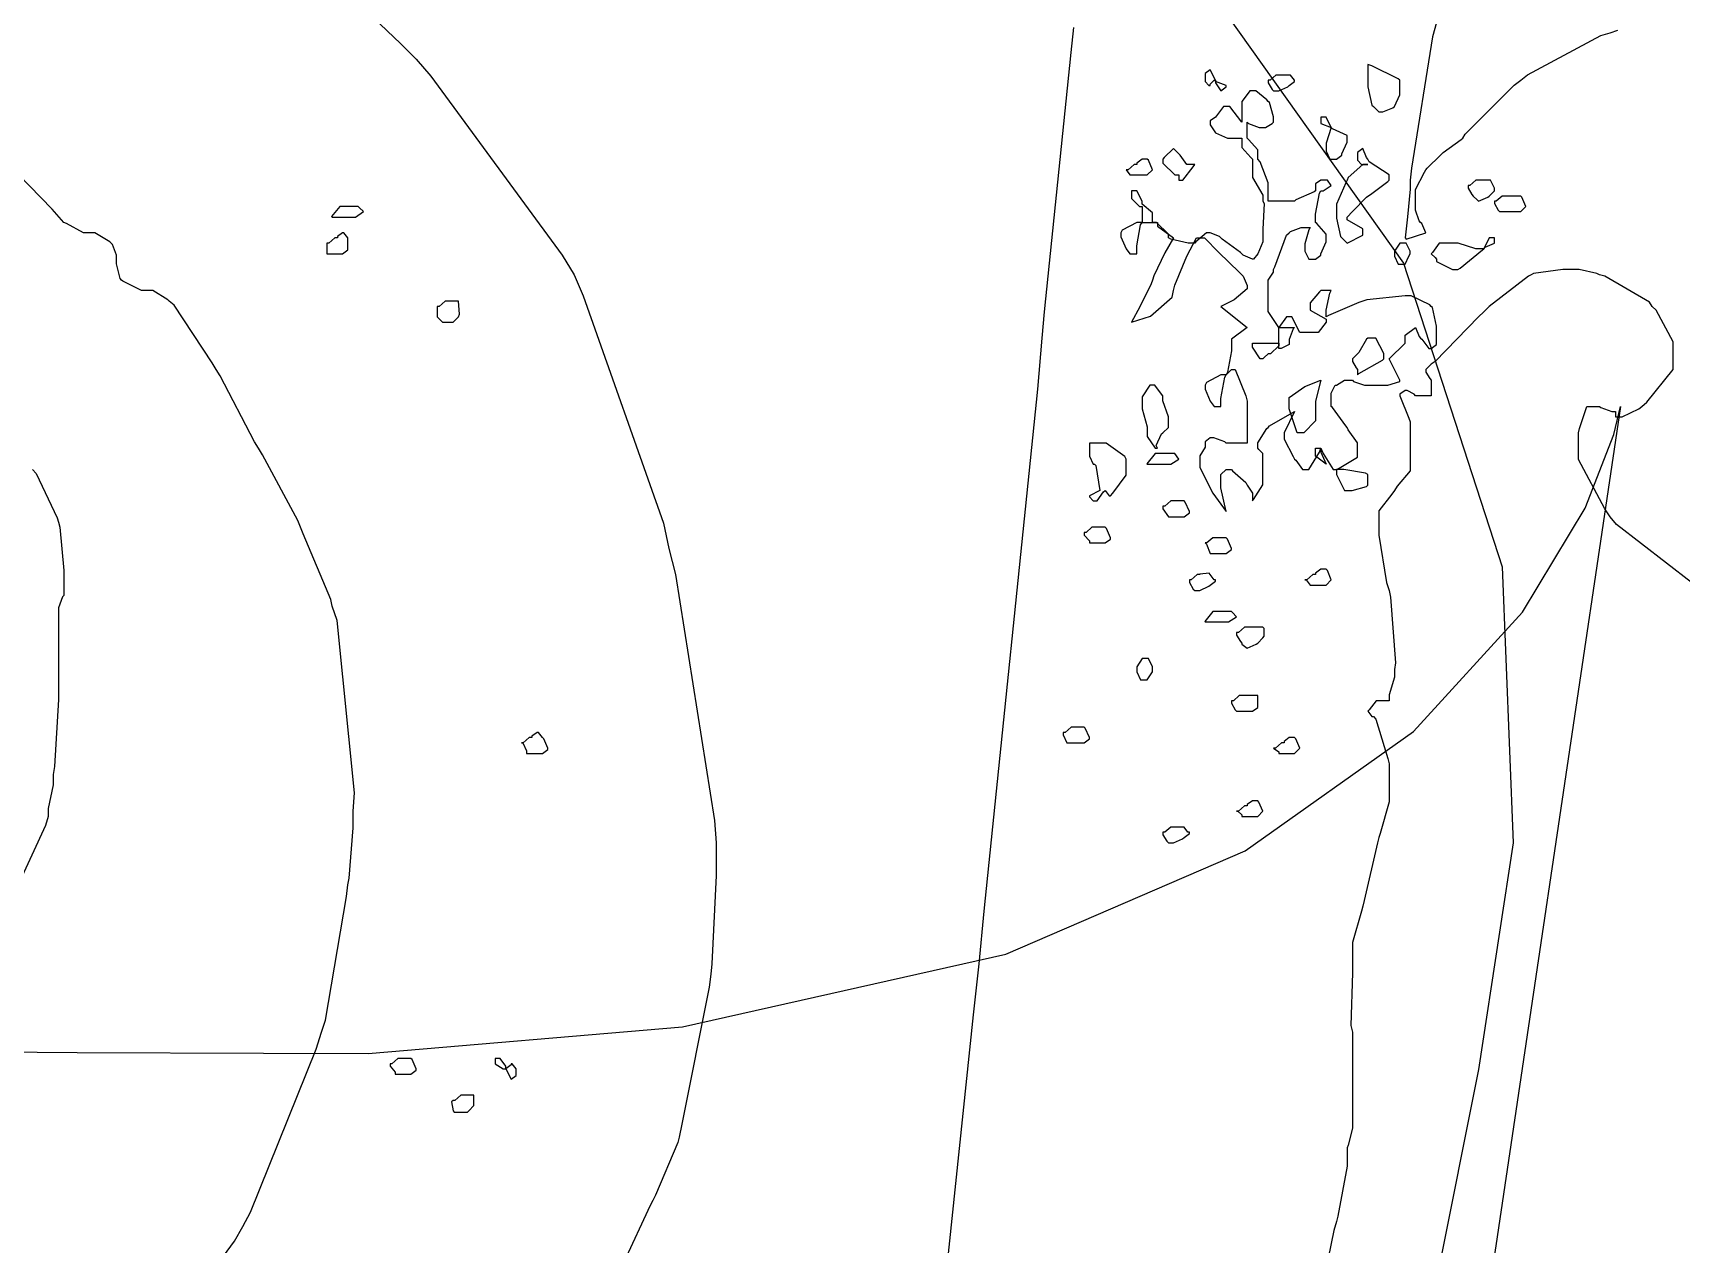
# Model space of a CAD drawing. Extents: x 71 to 283, y 22 to 328.
# Drawn here: x 114.13 to 125.18, y 62.61 to 70.73 of the extents above; entities that cross this region are included whole.
import ezdxf

# ---------------------------------------------------------------- set-up
doc = ezdxf.new("R2010")
doc.units = 0
doc.header["$MEASUREMENT"] = 0

msp = doc.modelspace()

# ---------------------------------------------------------------- linework, layer by layer
at = {"color": 32}
msp.add_lwpolyline([(103.188, 77.1881), (103.753, 74.0473), (104.845, 76.6932), (105.511, 76.5874), (107.51, 76.2674), (110.061, 75.843), (112.262, 75.4394), (113.477, 75.1815), (113.877, 75.0715), (114.237, 74.9653), (115.317, 74.6347), (117.02, 74.0364), (118.83, 73.236), (120.588, 72.1886), (122.137, 70.8533), (123.322, 69.1885), (123.983, 67.1505), (124.056, 65.2985), (123.965, 64.6987), (123.825, 63.7783), (123.276, 61.0348), (122.377, 57.7465), (121.263, 54.8816), (119.935, 52.4895)], dxfattribs=at)
at = {"color": 7}
for points in [[(115.509, 71.694), (116.593, 70.6617), (116.699, 70.5556), (116.796, 70.4413), (117.677, 69.2408), (117.758, 69.1085), (117.818, 68.9681), (118.357, 67.4426), (118.393, 67.2744), (118.393, 67.2744), (118.437, 67.098), (118.7, 65.4498), (118.71, 65.2999), (118.71, 65.0794), (118.682, 64.4881), (118.674, 64.4179), (118.664, 64.3297), (118.48, 63.4118), (118.463, 63.3236), (118.453, 63.289), (118.303, 62.9363), (118.287, 62.9006), (118.269, 62.8661), (118.091, 62.4858)], [(120.085, 60.7921), (120.438, 64.1449), (120.474, 64.4881), (120.508, 64.8409), (120.869, 68.3426), (120.897, 68.6855), (120.913, 68.8619), (121.091, 70.6011), (121.109, 70.7679)], [(123.542, 70.8021), (123.515, 70.7058), (123.375, 69.8239), (123.366, 69.7438), (123.366, 69.6831), (123.348, 69.4986), (123.332, 69.3568), (123.332, 69.3568), (123.34, 69.3484), (123.472, 69.391), (123.472, 69.391), (123.472, 69.391), (123.445, 69.4531), (123.436, 69.4612), (123.427, 69.4711), (123.402, 69.5441), (123.402, 69.5674), (123.402, 69.5854), (123.402, 69.6253), (123.402, 69.6376), (123.402, 69.6817), (123.463, 69.7978), (123.472, 69.814), (123.48, 69.8239), (123.569, 69.9121), (123.578, 69.9202), (123.587, 69.9301), (123.709, 70.0183), (123.719, 70.0264), (123.735, 70.0539), (124.063, 70.3806), (124.108, 70.4152), (124.152, 70.4508), (124.645, 70.7154), (124.707, 70.7319), (124.759, 70.7499)], [(114.943, 61.8959), (115.481, 62.6276), (115.535, 62.7242), (115.587, 62.822), (116.028, 63.9149), (116.064, 64.0292), (116.09, 64.1092), (116.231, 64.9386), (116.24, 65.0173), (116.248, 65.0614), (116.276, 65.399), (116.276, 65.5105), (116.284, 65.6347), (116.169, 66.7907), (116.134, 66.8874), (116.125, 66.9315), (115.94, 67.3724), (115.923, 67.4165), (115.905, 67.4606), (115.667, 67.9016), (115.641, 67.9457), (115.613, 67.9898), (115.384, 68.4308), (115.358, 68.4749), (115.331, 68.519), (115.076, 68.906), (115.042, 68.9321), (115.032, 68.9419), (114.933, 69.004), (114.899, 69.004), (114.855, 69.004), (114.731, 69.0658), (114.723, 69.0742), (114.713, 69.0838), (114.689, 69.1829), (114.689, 69.2146), (114.689, 69.2422), (114.661, 69.3127), (114.653, 69.3208), (114.643, 69.3304), (114.544, 69.391), (114.512, 69.391), (114.468, 69.391), (114.352, 69.4531), (114.336, 69.4612), (114.256, 69.5494), (113.797, 70.0222)], [(125.253, 67.0458), (124.751, 67.4342), (124.707, 67.4867), (124.671, 67.5404), (124.495, 67.8713), (124.495, 67.9799), (124.495, 67.9979), (124.495, 68.0378), (124.495, 68.0501), (124.503, 68.078), (124.55, 68.2265), (124.567, 68.2265), (124.583, 68.2265), (124.623, 68.2265), (124.637, 68.2265), (124.645, 68.2184), (124.718, 68.1923), (124.743, 68.1923), (124.743, 68.1923), (124.743, 68.1662), (124.743, 68.1563), (124.787, 68.1563), (124.901, 68.2103), (124.919, 68.2265), (124.954, 68.2544), (125.13, 68.4735), (125.13, 68.5451), (125.13, 68.5451), (125.13, 68.5712), (125.13, 68.5793), (125.13, 68.6594), (125.016, 68.8717), (124.99, 68.8979), (124.972, 68.9254), (124.671, 69.1003), (124.637, 69.1085), (124.619, 69.1183), (124.499, 69.1444), (124.46, 69.1444), (124.389, 69.1444), (124.194, 69.1183), (124.178, 69.1085), (124.16, 69.1003), (123.895, 68.8979), (123.861, 68.8619), (123.825, 68.8277), (123.534, 68.5271), (123.508, 68.5091), (123.472, 68.4749), (123.472, 68.4569), (123.498, 68.4128), (123.508, 68.4029), (123.508, 68.3768), (123.508, 68.3189), (123.508, 68.2985), (123.48, 68.2985), (123.421, 68.2985), (123.402, 68.2985), (123.392, 68.308), (123.347, 68.3327), (123.332, 68.3327), (123.332, 68.3327), (123.296, 68.308), (123.296, 68.2985), (123.296, 68.2985), (123.357, 68.1482), (123.366, 68.1221), (123.366, 68.0695), (123.366, 67.9496), (123.366, 67.9097), (123.366, 67.8931), (123.366, 67.8533), (123.366, 67.8395), (123.366, 67.7954), (123.278, 67.6906), (123.26, 67.6631), (123.242, 67.637), (123.155, 67.5252), (123.155, 67.4867), (123.155, 67.364), (123.208, 67.0458), (123.226, 66.9918), (123.234, 66.9477), (123.268, 66.5067), (123.26, 66.4626), (123.26, 66.4104), (123.226, 66.2919), (123.226, 66.252), (123.208, 66.252), (123.168, 66.252), (123.155, 66.252), (123.137, 66.252), (123.092, 66.1913), (123.083, 66.1818), (123.083, 66.1818), (123.11, 66.1458), (123.119, 66.1458), (123.136, 66.1293), (123.216, 65.8647), (123.226, 65.829), (123.226, 65.7849), (123.226, 65.6855), (123.226, 65.6527), (123.226, 65.574), (123.164, 65.3616), (123.155, 65.3341), (123.146, 65.2999), (123.057, 64.9111), (123.049, 64.8751), (123.039, 64.8409), (122.979, 64.6299), (122.979, 64.5583), (122.979, 64.426), (122.969, 64.0733), (122.979, 64.0292), (122.979, 63.8803), (122.979, 63.5427), (122.979, 63.4298), (122.979, 63.3857), (122.951, 63.2714), (122.943, 63.2534), (122.943, 63.1306), (122.881, 62.7944), (122.873, 62.7585), (122.855, 62.6981), (122.739, 62.1425)], [(114.124, 67.8035), (114.15, 67.7774), (114.29, 67.4783), (114.3, 67.4508), (114.308, 67.4165), (114.336, 67.1255), (114.336, 67.0278), (114.336, 67.0112), (114.336, 66.9713), (114.336, 66.9576), (114.326, 66.9491), (114.3, 66.8761), (114.3, 66.8514), (114.3, 66.7466), (114.3, 66.5081), (114.3, 66.4284), (114.3, 66.2615), (114.272, 65.811), (114.264, 65.7571), (114.264, 65.6869), (114.23, 65.5299), (114.23, 65.4763), (114.212, 65.4142), (113.911, 64.7608)]]:
    msp.add_lwpolyline(points, dxfattribs=at)
for points in [[(122.061, 70.4152), (122.025, 70.4854), (122.025, 70.4854), (121.991, 70.4592), (121.991, 70.4494), (121.991, 70.4494), (121.991, 70.4247), (121.991, 70.4152), (121.991, 70.4067), (122.016, 70.3792), (122.025, 70.3792), (122.025, 70.3887), (122.052, 70.4152), (122.061, 70.4152), (122.061, 70.3972), (122.097, 70.3432), (122.097, 70.3432), (122.097, 70.3432), (122.131, 70.3711), (122.131, 70.3792), (122.131, 70.3792), (122.061, 70.4067), (122.061, 70.4152)], [(122.554, 70.4494), (122.537, 70.4494), (122.496, 70.4494), (122.484, 70.4494), (122.466, 70.4494), (122.426, 70.4152), (122.414, 70.4152), (122.414, 70.3972), (122.44, 70.3531), (122.45, 70.3432), (122.45, 70.3432), (122.475, 70.3432), (122.484, 70.3432), (122.484, 70.3432), (122.545, 70.3711), (122.554, 70.3792), (122.554, 70.3792), (122.59, 70.4067), (122.59, 70.4152), (122.59, 70.4152), (122.563, 70.4494), (122.554, 70.4494)], [(123.083, 70.5196), (123.083, 70.4935), (123.083, 70.4356), (123.083, 70.4152), (123.083, 70.3711), (123.11, 70.2483), (123.119, 70.2388), (123.155, 70.2028), (123.182, 70.2028), (123.25, 70.2303), (123.26, 70.2388), (123.26, 70.2388), (123.296, 70.3171), (123.296, 70.3432), (123.296, 70.3612), (123.296, 70.4024), (123.296, 70.4152), (123.286, 70.4247), (123.11, 70.5115), (123.083, 70.5196)], [(122.873, 67.8035), (122.873, 67.7693), (122.925, 67.6631), (122.943, 67.6631), (122.978, 67.6631), (123.074, 67.6892), (123.083, 67.6973), (123.083, 67.7153), (123.083, 67.7566), (123.083, 67.7693), (123.066, 67.7788), (122.921, 67.8035), (122.873, 67.8035), (122.889, 67.8134), (123.013, 67.8864), (123.013, 67.9097), (123.013, 67.9097), (123.013, 67.9372), (123.013, 67.9457), (123.013, 67.9813), (122.951, 68.0695), (122.943, 68.0861), (122.934, 68.0956), (122.845, 68.2184), (122.837, 68.2265), (122.837, 68.2445), (122.837, 68.2985), (122.837, 68.2985), (122.837, 68.3161), (122.863, 68.3687), (122.873, 68.3687), (122.873, 68.3687), (122.925, 68.4029), (122.943, 68.4029), (122.943, 68.4029), (122.979, 68.4029), (122.979, 68.4029), (122.987, 68.3948), (123.059, 68.3687), (123.083, 68.3687), (123.11, 68.3687), (123.169, 68.3687), (123.19, 68.3687), (123.216, 68.3687), (123.296, 68.3948), (123.296, 68.4029), (123.296, 68.4029), (123.226, 68.5451), (123.226, 68.5451), (123.226, 68.5451), (123.332, 68.6513), (123.332, 68.6855), (123.332, 68.7035), (123.402, 68.7557), (123.402, 68.7557), (123.402, 68.7557), (123.427, 68.6954), (123.436, 68.6855), (123.445, 68.6774), (123.492, 68.6153), (123.508, 68.6153), (123.508, 68.6153), (123.542, 68.6428), (123.542, 68.6513), (123.542, 68.6689), (123.542, 68.7091), (123.542, 68.7215), (123.542, 68.7656), (123.516, 68.8894), (123.508, 68.8979), (123.498, 68.9074), (123.373, 68.9681), (123.332, 68.9681), (123.332, 68.9681), (123.075, 68.9419), (123.049, 68.9321), (123.022, 68.924), (122.819, 68.8372), (122.803, 68.8277), (122.803, 68.8717), (122.827, 68.986), (122.837, 69.004), (122.819, 69.004), (122.779, 69.004), (122.767, 69.004), (122.757, 68.9956), (122.696, 68.9225), (122.696, 68.8979), (122.696, 68.8717), (122.803, 68.8125), (122.803, 68.7917), (122.803, 68.7917), (122.749, 68.7215), (122.731, 68.7215), (122.705, 68.7215), (122.626, 68.7215), (122.626, 68.7215), (122.626, 68.7215), (122.572, 68.8277), (122.554, 68.8277), (122.537, 68.8277), (122.484, 68.7557), (122.484, 68.7557), (122.484, 68.7557), (122.414, 68.8633), (122.414, 68.8979), (122.414, 68.9419), (122.414, 69.0411), (122.414, 69.0742), (122.414, 69.0742), (122.45, 69.1279), (122.45, 69.1444), (122.458, 69.1624), (122.537, 69.3745), (122.554, 69.391), (122.563, 69.4009), (122.636, 69.427), (122.66, 69.427), (122.66, 69.427), (122.696, 69.427), (122.696, 69.427), (122.687, 69.4104), (122.66, 69.3166), (122.66, 69.2848), (122.66, 69.2686), (122.687, 69.2146), (122.696, 69.2146), (122.696, 69.2146), (122.721, 69.2146), (122.731, 69.2146), (122.731, 69.2146), (122.767, 69.2422), (122.767, 69.2506), (122.767, 69.2506), (122.803, 69.3304), (122.803, 69.3568), (122.803, 69.3829), (122.739, 69.4531), (122.731, 69.4612), (122.731, 69.5152), (122.757, 69.657), (122.767, 69.6736), (122.783, 69.6736), (122.837, 69.7096), (122.837, 69.7096), (122.837, 69.7096), (122.811, 69.7438), (122.803, 69.7438), (122.803, 69.7438), (122.775, 69.7438), (122.767, 69.7438), (122.767, 69.7438), (122.731, 69.7191), (122.731, 69.7096), (122.731, 69.7096), (122.731, 69.6736), (122.731, 69.6736), (122.721, 69.6655), (122.598, 69.6129), (122.59, 69.6034), (122.546, 69.6034), (122.447, 69.6034), (122.414, 69.6034), (122.414, 69.6214), (122.414, 69.6613), (122.414, 69.6736), (122.414, 69.7272), (122.36, 69.868), (122.344, 69.886), (122.344, 69.886), (122.344, 69.9121), (122.344, 69.9202), (122.344, 69.9477), (122.282, 70.0183), (122.273, 70.0264), (122.273, 70.0539), (122.273, 70.1132), (122.273, 70.1326), (122.282, 70.1241), (122.353, 70.0966), (122.378, 70.0966), (122.396, 70.0966), (122.44, 70.1241), (122.45, 70.1326), (122.45, 70.1682), (122.422, 70.2649), (122.414, 70.273), (122.404, 70.2829), (122.331, 70.3432), (122.308, 70.3432), (122.29, 70.3432), (122.246, 70.2829), (122.238, 70.273), (122.238, 70.273), (122.238, 70.1326), (122.238, 70.1326), (122.238, 70.1326), (122.157, 70.2388), (122.131, 70.2388), (122.113, 70.2388), (122.061, 70.1668), (122.061, 70.1668), (122.061, 70.1668), (122.025, 70.1421), (122.025, 70.1326), (122.025, 70.116), (122.061, 70.0624), (122.061, 70.0624), (122.061, 70.0624), (122.14, 70.0264), (122.167, 70.0264), (122.184, 70.0264), (122.224, 70.0264), (122.238, 70.0264), (122.238, 70.0264), (122.238, 70.0003), (122.238, 69.9904), (122.238, 69.9643), (122.298, 69.8955), (122.308, 69.886), (122.308, 69.868), (122.308, 69.8281), (122.308, 69.814), (122.308, 69.7618), (122.378, 69.6433), (122.378, 69.6034), (122.386, 69.5868), (122.378, 69.4147), (122.378, 69.3568), (122.378, 69.3304), (122.344, 69.2506), (122.344, 69.2506), (122.344, 69.2506), (122.316, 69.2146), (122.308, 69.2146), (122.308, 69.2146), (122.246, 69.2422), (122.238, 69.2506), (122.228, 69.2602), (122.105, 69.3484), (122.097, 69.3568), (122.087, 69.3663), (122.025, 69.391), (122.025, 69.391), (121.999, 69.391), (121.929, 69.3304), (121.921, 69.3208), (121.877, 69.3208), (121.761, 69.3484), (121.744, 69.3568), (121.744, 69.3829), (121.664, 69.4612), (121.638, 69.4612), (121.638, 69.4612), (121.638, 69.4891), (121.638, 69.4972), (121.638, 69.5247), (121.568, 69.584), (121.568, 69.6034), (121.532, 69.6736), (121.532, 69.6736), (121.504, 69.6736), (121.496, 69.6736), (121.496, 69.6736), (121.496, 69.6475), (121.496, 69.6376), (121.496, 69.6214), (121.55, 69.5674), (121.568, 69.5674), (121.568, 69.5413), (121.568, 69.4821), (121.568, 69.4612), (121.532, 69.4612), (121.434, 69.409), (121.426, 69.391), (121.426, 69.3649), (121.462, 69.2848), (121.462, 69.2848), (121.462, 69.2848), (121.486, 69.2506), (121.496, 69.2506), (121.496, 69.2506), (121.532, 69.2506), (121.532, 69.2506), (121.532, 69.3043), (121.558, 69.445), (121.568, 69.4612), (121.594, 69.4612), (121.652, 69.4612), (121.672, 69.4612), (121.672, 69.4351), (121.779, 69.3568), (121.779, 69.3568), (121.779, 69.3568), (121.721, 69.2559), (121.646, 69.1018), (121.638, 69.0742), (121.628, 69.0481), (121.553, 68.8936), (121.496, 68.7917), (121.496, 68.7917), (121.496, 68.7917), (121.624, 68.8315), (121.769, 68.9599), (121.779, 69.004), (121.787, 69.0397), (121.867, 69.234), (121.933, 69.3568), (121.955, 69.3568), (121.987, 69.3568), (122.083, 69.2602), (122.22, 69.1265), (122.238, 69.1085), (122.246, 69.1003), (122.273, 69.0383), (122.273, 69.0383), (122.273, 69.015), (122.185, 68.9419), (122.097, 68.8979), (122.097, 68.8979), (122.273, 68.7557), (122.273, 68.7557), (122.167, 68.6774), (122.167, 68.6513), (122.167, 68.5987), (122.14, 68.4569), (122.131, 68.4389), (122.096, 68.4389), (121.999, 68.3867), (121.991, 68.3687), (121.991, 68.3426), (122.025, 68.2625), (122.025, 68.2625), (122.025, 68.2625), (122.052, 68.2265), (122.061, 68.2265), (122.061, 68.2265), (122.097, 68.2265), (122.097, 68.2265), (122.097, 68.2805), (122.122, 68.4223), (122.131, 68.4389), (122.167, 68.4749), (122.193, 68.4749), (122.264, 68.2985), (122.273, 68.2625), (122.273, 68.2625), (122.273, 68.0515), (122.273, 67.9799), (122.238, 67.9799), (122.157, 67.9799), (122.131, 67.9799), (122.122, 67.9898), (122.049, 68.0159), (122.025, 68.0159), (122.025, 68.0159), (121.991, 67.9898), (121.991, 67.9799), (121.991, 67.9538), (121.955, 67.8946), (121.955, 67.8737), (121.955, 67.8173), (122.043, 67.6451), (122.131, 67.521), (122.131, 67.521), (122.131, 67.521), (122.097, 67.6811), (122.097, 67.7333), (122.097, 67.7333), (122.097, 67.7609), (122.097, 67.7693), (122.131, 67.8035), (122.131, 67.8035), (122.167, 67.8035), (122.167, 67.8035), (122.175, 67.7954), (122.264, 67.7153), (122.273, 67.6973), (122.273, 67.6973), (122.308, 67.6451), (122.308, 67.6271), (122.308, 67.6271), (122.308, 67.6025), (122.308, 67.5929), (122.316, 67.6025), (122.378, 67.7016), (122.378, 67.7333), (122.378, 67.7333), (122.378, 67.7609), (122.378, 67.7693), (122.378, 67.8049), (122.378, 67.8836), (122.378, 67.9097), (122.378, 67.9097), (122.352, 67.9372), (122.344, 67.9457), (122.344, 67.9813), (122.404, 68.078), (122.414, 68.0861), (122.422, 68.0956), (122.59, 68.1923), (122.59, 68.1923), (122.59, 68.1923), (122.52, 68.0501), (122.52, 68.0501), (122.52, 68.006), (122.581, 67.8917), (122.59, 67.8737), (122.598, 67.8656), (122.644, 67.8035), (122.66, 67.8035), (122.687, 67.8035), (122.757, 67.9192), (122.767, 67.9457), (122.783, 67.9111), (122.849, 67.8035), (122.873, 67.8035)], [(122.837, 70.0966), (122.803, 70.1668), (122.803, 70.1668), (122.775, 70.1668), (122.767, 70.1668), (122.767, 70.1668), (122.767, 70.1421), (122.767, 70.1326), (122.767, 70.1241), (122.837, 70.0966), (122.837, 70.0966), (122.837, 70.0966), (122.803, 69.9918), (122.803, 69.9562), (122.803, 69.9396), (122.827, 69.886), (122.837, 69.886), (122.837, 69.886), (122.863, 69.886), (122.873, 69.886), (122.873, 69.886), (122.907, 69.9121), (122.907, 69.9202), (122.907, 69.9202), (122.943, 70.0003), (122.943, 70.0264), (122.943, 70.0444), (122.845, 70.0885), (122.837, 70.0966)], [(121.496, 69.7798), (121.522, 69.7798), (121.582, 69.7798), (121.602, 69.7798), (121.638, 69.814), (121.638, 69.814), (121.611, 69.8775), (121.602, 69.886), (121.602, 69.886), (121.576, 69.886), (121.568, 69.886), (121.568, 69.886), (121.532, 69.8595), (121.532, 69.85), (121.514, 69.85), (121.474, 69.814), (121.462, 69.814), (121.462, 69.814), (121.486, 69.7798), (121.496, 69.7798)], [(121.921, 69.85), (121.921, 69.85), (121.885, 69.85), (121.885, 69.85), (121.867, 69.85), (121.823, 69.9121), (121.815, 69.9202), (121.779, 69.9562), (121.779, 69.9562), (121.716, 69.8955), (121.708, 69.886), (121.708, 69.8595), (121.787, 69.7798), (121.815, 69.7798), (121.815, 69.7798), (121.815, 69.7537), (121.815, 69.7438), (121.841, 69.7438), (121.911, 69.8334), (121.921, 69.85)], [(123.049, 69.391), (123.049, 69.4186), (122.943, 69.4778), (122.943, 69.4972), (122.979, 69.5332), (122.979, 69.5332), (123.074, 69.6295), (123.083, 69.6376), (123.101, 69.6475), (123.216, 69.7357), (123.226, 69.7438), (123.226, 69.7438), (123.226, 69.7713), (123.226, 69.7798), (123.226, 69.7798), (123.092, 69.868), (123.083, 69.886), (123.074, 69.8955), (123.049, 69.9562), (123.049, 69.9562), (123.049, 69.9562), (123.013, 69.9301), (123.013, 69.9202), (123.013, 69.9202), (123.013, 69.8955), (123.013, 69.886), (123.013, 69.8775), (123.039, 69.85), (123.049, 69.85), (123.049, 69.85), (123.083, 69.85), (123.083, 69.85), (123.048, 69.85), (122.951, 69.7618), (122.943, 69.7438), (122.934, 69.7272), (122.873, 69.5826), (122.873, 69.5332), (122.873, 69.4891), (122.898, 69.3663), (122.907, 69.3568), (122.907, 69.3568), (122.934, 69.3304), (122.943, 69.3208), (122.943, 69.3208), (123.049, 69.3745), (123.049, 69.391)], [(123.895, 69.7438), (123.877, 69.7438), (123.837, 69.7438), (123.825, 69.7438), (123.807, 69.7438), (123.767, 69.7096), (123.755, 69.7096), (123.755, 69.6916), (123.779, 69.6475), (123.789, 69.6376), (123.789, 69.6376), (123.815, 69.6129), (123.825, 69.6034), (123.825, 69.6034), (123.886, 69.6295), (123.895, 69.6376), (123.931, 69.6736), (123.931, 69.6916), (123.904, 69.7438), (123.895, 69.7438)], [(116.134, 69.4972), (116.169, 69.4972), (116.248, 69.4972), (116.276, 69.4972), (116.292, 69.4972), (116.346, 69.5332), (116.346, 69.5332), (116.346, 69.5332), (116.319, 69.5593), (116.31, 69.5674), (116.283, 69.5674), (116.224, 69.5674), (116.204, 69.5674), (116.187, 69.5674), (116.131, 69.5), (116.134, 69.4972), (116.134, 69.4972), (116.134, 69.4972), (116.134, 69.4972)], [(124.108, 69.6376), (124.08, 69.6376), (124.021, 69.6376), (124.001, 69.6376), (123.983, 69.6376), (123.944, 69.6034), (123.931, 69.6034), (123.931, 69.5868), (123.956, 69.5427), (123.965, 69.5332), (123.965, 69.5332), (123.992, 69.5332), (124.001, 69.5332), (124.027, 69.5332), (124.087, 69.5332), (124.108, 69.5332), (124.142, 69.5674), (124.142, 69.5674), (124.116, 69.6295), (124.108, 69.6376)], [(116.1, 69.2506), (116.126, 69.2506), (116.184, 69.2506), (116.204, 69.2506), (116.204, 69.2506), (116.24, 69.2767), (116.24, 69.2848), (116.24, 69.2848), (116.24, 69.3388), (116.24, 69.3568), (116.24, 69.3568), (116.213, 69.391), (116.204, 69.391), (116.204, 69.391), (116.17, 69.3663), (116.17, 69.3568), (116.152, 69.3568), (116.112, 69.3208), (116.1, 69.3208), (116.1, 69.3043), (116.1, 69.2644), (116.1, 69.2506)], [(123.366, 69.2506), (123.366, 69.2686), (123.34, 69.3208), (123.332, 69.3208), (123.332, 69.3208), (123.304, 69.3208), (123.296, 69.3208), (123.296, 69.3208), (123.26, 69.2686), (123.26, 69.2506), (123.26, 69.234), (123.286, 69.1804), (123.296, 69.1804), (123.296, 69.1804), (123.322, 69.1804), (123.332, 69.1804), (123.332, 69.1804), (123.357, 69.234), (123.366, 69.2506)], [(123.861, 69.2848), (123.807, 69.2848), (123.687, 69.3208), (123.649, 69.3208), (123.631, 69.3208), (123.591, 69.3208), (123.578, 69.3208), (123.56, 69.3208), (123.516, 69.2602), (123.508, 69.2506), (123.508, 69.2506), (123.533, 69.2245), (123.542, 69.2146), (123.542, 69.1981), (123.649, 69.1444), (123.685, 69.1444), (123.701, 69.154), (123.851, 69.2767), (123.861, 69.2848), (123.869, 69.2947), (123.931, 69.3208), (123.931, 69.3208), (123.931, 69.3208), (123.931, 69.3484), (123.931, 69.3568), (123.931, 69.3568), (123.904, 69.3568), (123.895, 69.3568), (123.895, 69.3568), (123.861, 69.2848), (123.861, 69.2848)], [(116.982, 68.9321), (116.964, 68.9321), (116.923, 68.9321), (116.91, 68.9321), (116.892, 68.9321), (116.852, 68.8979), (116.84, 68.8979), (116.84, 68.8813), (116.84, 68.8414), (116.84, 68.8277), (116.84, 68.8277), (116.866, 68.8012), (116.876, 68.7917), (116.876, 68.7917), (116.928, 68.7917), (116.946, 68.7917), (116.982, 68.8277), (116.99, 68.8453), (116.982, 68.9321), (116.982, 68.9321)], [(122.59, 68.7557), (122.581, 68.7476), (122.554, 68.676), (122.554, 68.6513), (122.554, 68.6428), (122.501, 68.6153), (122.484, 68.6153), (122.484, 68.6513), (122.484, 68.7296), (122.484, 68.7557), (122.51, 68.7557), (122.569, 68.7557), (122.59, 68.7557)], [(123.19, 68.5451), (123.19, 68.5807), (123.136, 68.6855), (123.119, 68.6855), (123.119, 68.6855), (123.092, 68.6855), (123.083, 68.6855), (123.074, 68.6774), (123.022, 68.5892), (123.013, 68.5793), (122.979, 68.5451), (122.979, 68.5285), (123.004, 68.4844), (123.013, 68.4749), (123.013, 68.4749), (123.013, 68.4484), (123.013, 68.4389), (123.022, 68.4484), (123.18, 68.5366), (123.19, 68.5451)], [(122.484, 68.6513), (122.484, 68.6333), (122.43, 68.5793), (122.414, 68.5793), (122.414, 68.5793), (122.386, 68.5546), (122.378, 68.5451), (122.36, 68.5451), (122.308, 68.6248), (122.308, 68.6513), (122.352, 68.6513), (122.451, 68.6513), (122.484, 68.6513)], [(121.708, 68.0501), (121.744, 68.0861), (121.744, 68.0861), (121.744, 68.1397), (121.744, 68.1563), (121.744, 68.1563), (121.708, 68.2639), (121.708, 68.2985), (121.699, 68.308), (121.653, 68.3687), (121.638, 68.3687), (121.62, 68.3687), (121.568, 68.29), (121.568, 68.2625), (121.568, 68.2103), (121.602, 68.0903), (121.602, 68.0501), (121.602, 68.024), (121.655, 67.9457), (121.672, 67.9457), (121.663, 67.9633), (121.699, 68.042), (121.708, 68.0501)], [(122.767, 68.4029), (122.767, 68.4029), (122.731, 68.2625), (122.731, 68.2625), (122.731, 68.2459), (122.731, 68.1923), (122.731, 68.1923), (122.731, 68.1923), (122.731, 68.1662), (122.731, 68.1563), (122.731, 68.1302), (122.652, 68.0501), (122.626, 68.0501), (122.608, 68.0501), (122.554, 68.2103), (122.554, 68.2625), (122.554, 68.2872), (122.66, 68.3602), (122.767, 68.4029), (122.767, 68.4029)], [(121.356, 67.6271), (121.372, 67.6451), (121.462, 67.7651), (121.462, 67.8035), (121.462, 67.8035), (121.462, 67.8575), (121.462, 67.8737), (121.452, 67.8917), (121.327, 67.9799), (121.285, 67.9799), (121.267, 67.9799), (121.227, 67.9799), (121.215, 67.9799), (121.215, 67.9633), (121.215, 67.9235), (121.215, 67.9097), (121.215, 67.8931), (121.24, 67.8395), (121.249, 67.8395), (121.258, 67.8311), (121.285, 67.6631), (121.285, 67.6631), (121.215, 67.6271), (121.215, 67.619), (121.24, 67.5929), (121.249, 67.5929), (121.266, 67.5929), (121.31, 67.6547), (121.32, 67.6631), (121.32, 67.6631), (121.346, 67.6271), (121.356, 67.6271)], [(121.602, 67.8395), (121.637, 67.8395), (121.716, 67.8395), (121.744, 67.8395), (121.761, 67.8395), (121.815, 67.8737), (121.815, 67.8737), (121.815, 67.8737), (121.787, 67.9097), (121.779, 67.9097), (121.751, 67.9097), (121.692, 67.9097), (121.672, 67.9097), (121.655, 67.9097), (121.599, 67.8423), (121.602, 67.8395), (121.602, 67.8395), (121.602, 67.8395), (121.602, 67.8395)], [(122.803, 67.8395), (122.803, 67.8395), (122.731, 67.8931), (122.731, 67.9097), (122.731, 67.9097), (122.731, 67.9372), (122.731, 67.9457), (122.731, 67.9457), (122.757, 67.9457), (122.767, 67.9457), (122.767, 67.9192), (122.803, 67.8395), (122.803, 67.8395)], [(121.744, 67.4867), (121.77, 67.4867), (121.828, 67.4867), (121.849, 67.4867), (121.849, 67.4867), (121.885, 67.5128), (121.885, 67.521), (121.885, 67.521), (121.857, 67.5845), (121.849, 67.5929), (121.831, 67.5929), (121.791, 67.5929), (121.779, 67.5929), (121.761, 67.5929), (121.721, 67.5569), (121.708, 67.5569), (121.708, 67.5404), (121.744, 67.4867), (121.744, 67.4867)], [(121.215, 67.3104), (121.241, 67.3104), (121.299, 67.3104), (121.32, 67.3104), (121.32, 67.3104), (121.356, 67.3365), (121.356, 67.3446), (121.356, 67.3446), (121.328, 67.4081), (121.32, 67.4165), (121.302, 67.4165), (121.262, 67.4165), (121.249, 67.4165), (121.231, 67.4165), (121.192, 67.3806), (121.179, 67.3806), (121.179, 67.364), (121.215, 67.3241), (121.215, 67.3104)], [(122.025, 67.2402), (122.052, 67.2402), (122.111, 67.2402), (122.131, 67.2402), (122.131, 67.2402), (122.167, 67.2663), (122.167, 67.2744), (122.167, 67.2744), (122.14, 67.3365), (122.131, 67.3446), (122.113, 67.3446), (122.073, 67.3446), (122.061, 67.3446), (122.043, 67.3446), (122.003, 67.3104), (121.991, 67.3104), (121.999, 67.3019), (122.025, 67.2402), (122.025, 67.2402)], [(122.025, 67.098), (122.025, 67.098), (122.025, 67.098), (122.025, 67.098), (122.017, 67.1079), (121.955, 67.1008), (121.955, 67.098), (121.937, 67.098), (121.897, 67.0638), (121.885, 67.0638), (121.885, 67.0458), (121.911, 67.0017), (121.921, 66.9918), (121.921, 66.9918), (121.945, 66.9918), (121.955, 66.9918), (121.955, 66.9918), (122.016, 67.0197), (122.025, 67.0278), (122.025, 67.0278), (122.061, 67.0553), (122.061, 67.0638), (122.052, 67.0638), (122.025, 67.098), (122.025, 67.098)], [(122.696, 67.0278), (122.696, 67.0278), (122.696, 67.0278), (122.696, 67.0278), (122.723, 67.0278), (122.782, 67.0278), (122.803, 67.0278), (122.837, 67.0638), (122.837, 67.0638), (122.811, 67.1255), (122.803, 67.134), (122.803, 67.134), (122.775, 67.134), (122.767, 67.134), (122.767, 67.134), (122.731, 67.1079), (122.731, 67.098), (122.713, 67.098), (122.673, 67.0638), (122.66, 67.0638), (122.669, 67.0638), (122.696, 67.0278), (122.696, 67.0278)], [(121.991, 66.7812), (122.025, 66.7812), (122.104, 66.7812), (122.131, 66.7812), (122.148, 66.7812), (122.202, 66.8154), (122.202, 66.8154), (122.202, 66.8154), (122.175, 66.8433), (122.167, 66.8514), (122.14, 66.8514), (122.081, 66.8514), (122.061, 66.8514), (122.043, 66.8514), (121.988, 66.784), (121.991, 66.7812), (121.991, 66.7812), (121.991, 66.7812), (121.991, 66.7812)], [(122.378, 66.7452), (122.352, 66.7452), (122.293, 66.7452), (122.273, 66.7452), (122.255, 66.7452), (122.214, 66.711), (122.202, 66.711), (122.202, 66.693), (122.228, 66.6489), (122.238, 66.639), (122.238, 66.6309), (122.273, 66.6048), (122.273, 66.6048), (122.273, 66.6048), (122.334, 66.6309), (122.344, 66.639), (122.378, 66.675), (122.386, 66.6845), (122.386, 66.7371), (122.378, 66.7452)], [(121.532, 66.4626), (121.532, 66.4464), (121.558, 66.3924), (121.568, 66.3924), (121.568, 66.3924), (121.593, 66.3924), (121.602, 66.3924), (121.602, 66.3924), (121.638, 66.4464), (121.638, 66.4626), (121.638, 66.4806), (121.611, 66.5346), (121.602, 66.5346), (121.602, 66.5346), (121.576, 66.5346), (121.568, 66.5346), (121.568, 66.5346), (121.532, 66.4806), (121.532, 66.4626)], [(122.344, 66.2862), (122.316, 66.2862), (122.257, 66.2862), (122.238, 66.2862), (122.22, 66.2862), (122.18, 66.252), (122.167, 66.252), (122.167, 66.2354), (122.192, 66.1913), (122.202, 66.1818), (122.202, 66.1818), (122.238, 66.1818), (122.238, 66.1818), (122.238, 66.1818), (122.29, 66.1818), (122.308, 66.1818), (122.308, 66.1818), (122.344, 66.2079), (122.344, 66.216), (122.344, 66.234), (122.344, 66.2739), (122.344, 66.2862)], [(117.439, 65.8992), (117.439, 65.8992), (117.439, 65.8992), (117.439, 65.8992), (117.465, 65.8992), (117.525, 65.8992), (117.545, 65.8992), (117.545, 65.8992), (117.581, 65.9253), (117.581, 65.9335), (117.581, 65.9335), (117.554, 65.997), (117.545, 66.0054), (117.545, 66.0054), (117.519, 66.0396), (117.511, 66.0396), (117.511, 66.0396), (117.475, 66.015), (117.475, 66.0054), (117.457, 66.0054), (117.417, 65.9694), (117.405, 65.9694), (117.413, 65.9694), (117.439, 65.9172), (117.439, 65.8992)], [(121.073, 65.9694), (121.099, 65.9694), (121.158, 65.9694), (121.179, 65.9694), (121.179, 65.9694), (121.215, 65.997), (121.215, 66.0054), (121.215, 66.0054), (121.187, 66.0672), (121.179, 66.0756), (121.161, 66.0756), (121.121, 66.0756), (121.109, 66.0756), (121.091, 66.0756), (121.051, 66.0396), (121.039, 66.0396), (121.039, 66.0231), (121.063, 65.9694), (121.073, 65.9694)], [(122.484, 65.8992), (122.484, 65.8992), (122.484, 65.8992), (122.484, 65.8992), (122.51, 65.8992), (122.569, 65.8992), (122.59, 65.8992), (122.626, 65.9335), (122.626, 65.9335), (122.598, 65.997), (122.59, 66.0054), (122.59, 66.0054), (122.563, 66.0054), (122.554, 66.0054), (122.554, 66.0054), (122.52, 65.979), (122.52, 65.9694), (122.502, 65.9694), (122.462, 65.9335), (122.45, 65.9335), (122.45, 65.9335), (122.484, 65.9088), (122.484, 65.8992)], [(122.238, 65.4763), (122.238, 65.4763), (122.238, 65.4763), (122.238, 65.4763), (122.264, 65.4763), (122.323, 65.4763), (122.344, 65.4763), (122.378, 65.5105), (122.378, 65.5105), (122.352, 65.5726), (122.344, 65.5807), (122.344, 65.5807), (122.316, 65.5807), (122.308, 65.5807), (122.308, 65.5807), (122.273, 65.556), (122.273, 65.5465), (122.255, 65.5465), (122.214, 65.5105), (122.202, 65.5105), (122.21, 65.5105), (122.238, 65.4858), (122.238, 65.4763)], [(121.849, 65.4043), (121.831, 65.4043), (121.791, 65.4043), (121.779, 65.4043), (121.761, 65.4043), (121.721, 65.3701), (121.708, 65.3701), (121.708, 65.3535), (121.734, 65.3094), (121.744, 65.2999), (121.744, 65.2999), (121.769, 65.2999), (121.779, 65.2999), (121.779, 65.2999), (121.839, 65.326), (121.849, 65.3341), (121.849, 65.3341), (121.885, 65.3616), (121.885, 65.3701), (121.875, 65.3701), (121.849, 65.4043), (121.849, 65.4043)], [(116.557, 63.7466), (116.584, 63.7466), (116.643, 63.7466), (116.663, 63.7466), (116.663, 63.7466), (116.699, 63.7741), (116.699, 63.7826), (116.699, 63.7826), (116.672, 63.8447), (116.663, 63.8528), (116.645, 63.8528), (116.605, 63.8528), (116.593, 63.8528), (116.575, 63.8528), (116.535, 63.8168), (116.523, 63.8168), (116.523, 63.8006), (116.557, 63.7604), (116.557, 63.7466)], [(117.299, 63.7826), (117.299, 63.8006), (117.263, 63.8528), (117.263, 63.8528), (117.263, 63.8528), (117.237, 63.8528), (117.228, 63.8528), (117.228, 63.8528), (117.228, 63.8267), (117.228, 63.8168), (117.228, 63.8168), (117.281, 63.7826), (117.299, 63.7826), (117.335, 63.7124), (117.335, 63.7124), (117.369, 63.7385), (117.369, 63.7466), (117.369, 63.7466), (117.369, 63.7741), (117.369, 63.7826), (117.369, 63.7826), (117.343, 63.8168), (117.335, 63.8168), (117.335, 63.8087), (117.299, 63.7826), (117.299, 63.7826)], [(116.946, 63.5), (116.946, 63.5), (116.946, 63.5), (116.946, 63.5), (116.954, 63.4919), (117.042, 63.4919), (117.052, 63.5), (117.086, 63.536), (117.086, 63.536), (117.086, 63.5896), (117.086, 63.6062), (117.069, 63.6062), (117.028, 63.6062), (117.016, 63.6062), (116.998, 63.6062), (116.958, 63.5702), (116.946, 63.5702), (116.936, 63.5621), (116.946, 63.5), (116.946, 63.5)]]:
    msp.add_lwpolyline(points, close=True, dxfattribs=at)
at = {"color": 44}
msp.add_lwpolyline([(102, 63.8722), (106.088, 63.9452), (110.672, 63.923), (114.424, 63.8926), (115.675, 63.8888), (116.377, 63.8859), (118.486, 64.0652), (120.654, 64.5513), (122.26, 65.2459), (123.388, 66.0453), (124.12, 66.8457), (124.54, 67.5446), (124.732, 68.0392), (124.777, 68.2265), (124.777, 68.2265), (120.333, 38.3124)], dxfattribs=at)

doc.saveas('drawing.dxf')
